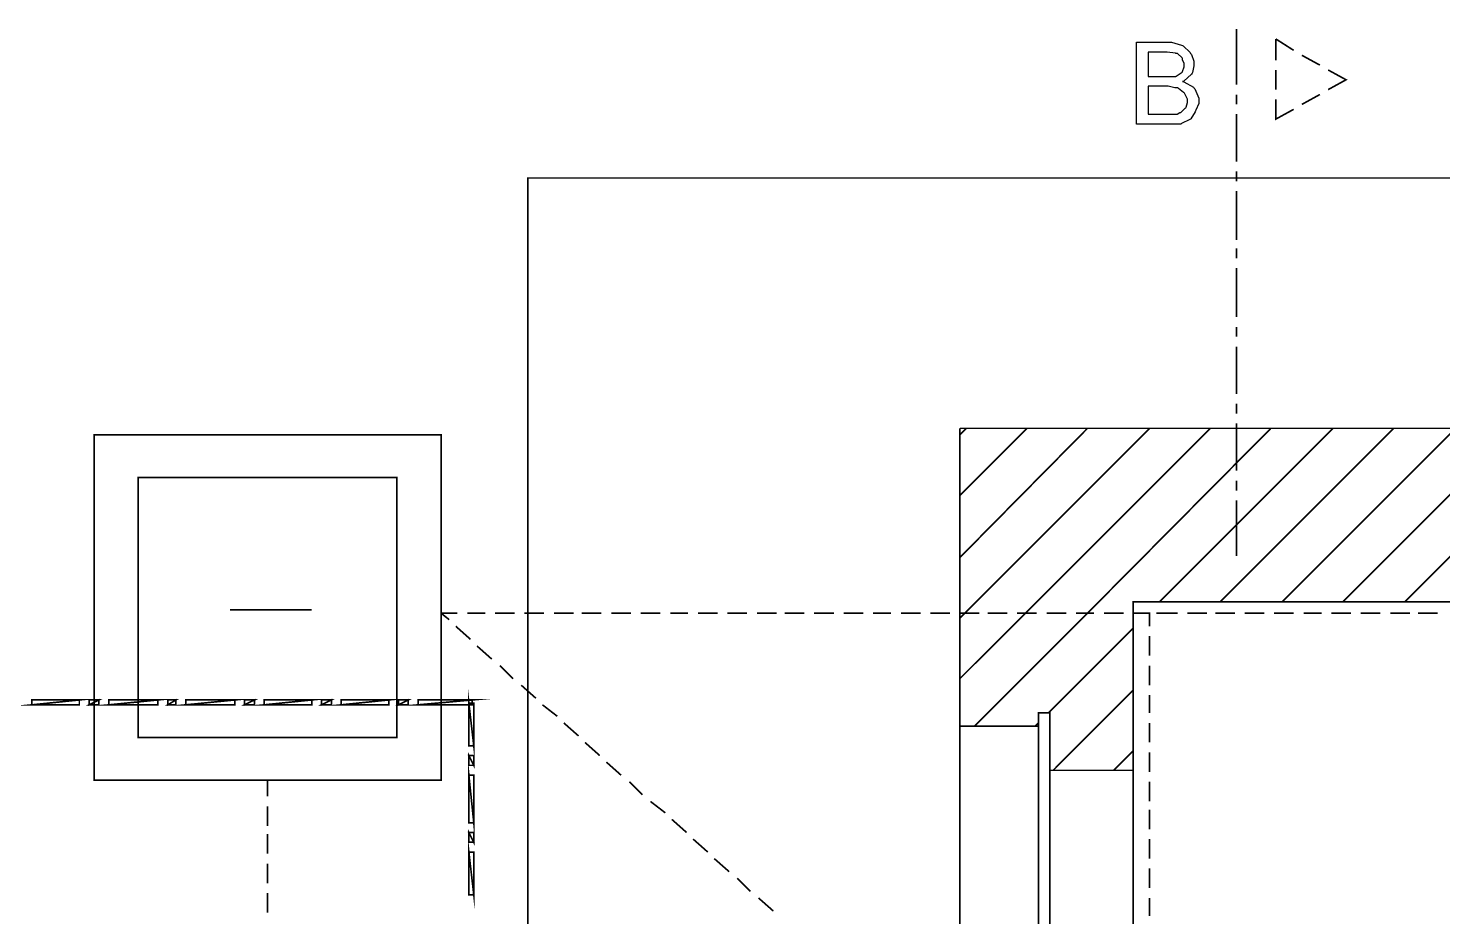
# Model space of a CAD drawing. Extents: x 219 to 1226, y 175 to 465.
# Drawn here: x 628.48 to 665.13, y 313.52 to 336.54 of the extents above; entities that cross this region are included whole.
import ezdxf

# ---------------------------------------------------------------- set-up
doc = ezdxf.new("R2010")
doc.units = 0
doc.header["$MEASUREMENT"] = 0
doc.layers.add('C00-00-00-BLACK', color=7, linetype='Continuous')

msp = doc.modelspace()

# ---------------------------------------------------------------- linework, layer by layer
at = {"layer": 'C00-00-00-BLACK', "const_width": 0.0423}
for points in [[(659.785, 335.077), (659.785, 336.517)], [(660.805, 336.263), (660.805, 335.712)], [(661.269, 335.967), (660.805, 336.263)], [(661.947, 335.585), (661.481, 335.839)], [(660.805, 335.459), (660.805, 334.95)], [(662.162, 334.95), (662.626, 335.205), (662.162, 335.459)], [(659.785, 334.567), (659.785, 334.823)], [(660.805, 334.694), (660.805, 334.185), (661.269, 334.44)], [(661.481, 334.567), (661.947, 334.823)], [(659.785, 333.086), (659.785, 334.314)], [(659.785, 332.574), (659.785, 332.831)], [(659.785, 331.05), (659.785, 332.321)], [(659.785, 330.582), (659.785, 330.839)], [(659.785, 329.058), (659.785, 330.328)], [(659.785, 328.548), (659.785, 328.804)], [(659.785, 327.066), (659.785, 328.294)], [(659.785, 326.555), (659.785, 326.811)], [(659.785, 325.074), (659.785, 326.302)], [(681.67, 257.804), (657.579, 257.804), (652.618, 257.804), (652.618, 326.175)], [(652.618, 326.175), (692.993, 326.175), (692.993, 257.804), (683.068, 257.804)], [(652.618, 326.005), (652.787, 326.175)], [(652.618, 324.436), (654.357, 326.175)], [(652.618, 322.827), (655.925, 326.175)], [(652.618, 321.258), (652.745, 321.385), (657.536, 326.175)], [(652.618, 319.69), (654.314, 321.385), (659.106, 326.175)], [(653, 318.459), (655.925, 321.385), (660.677, 326.175)], [(657.794, 321.681), (662.289, 326.175)], [(659.362, 321.681), (663.857, 326.175)], [(660.973, 321.681), (665.469, 326.175)], [(662.543, 321.681), (667.037, 326.175)], [(664.153, 321.681), (668.311, 325.836)], [(659.785, 324.562), (659.785, 324.82)], [(659.785, 322.87), (659.785, 324.309)], [(633.703, 321.47), (635.822, 321.47)], [(670.557, 257.804), (670.557, 262.296), (657.113, 262.296), (657.113, 321.681), (688.498, 321.681), (688.498, 262.296), (685.148, 262.296), (685.148, 257.804)], [(639.598, 321.385), (639.175, 321.385)], [(639.386, 321.217), (639.175, 321.385)], [(640.318, 321.385), (639.852, 321.385)], [(641.082, 321.385), (640.574, 321.385)], [(641.844, 321.385), (641.336, 321.385)], [(642.609, 321.385), (642.101, 321.385)], [(643.328, 321.385), (642.82, 321.385)], [(644.093, 321.385), (643.585, 321.385)], [(644.858, 321.385), (644.347, 321.385)], [(645.577, 321.385), (645.112, 321.385)], [(646.342, 321.385), (645.831, 321.385)], [(647.104, 321.385), (646.596, 321.385)], [(647.869, 321.385), (647.358, 321.385)], [(648.588, 321.385), (648.08, 321.385)], [(649.353, 321.385), (648.842, 321.385)], [(650.115, 321.385), (649.607, 321.385)], [(650.837, 321.385), (650.369, 321.385)], [(651.599, 321.385), (651.091, 321.385)], [(652.364, 321.385), (651.853, 321.385)], [(653.127, 321.385), (652.618, 321.385)], [(653.848, 321.385), (653.337, 321.385)], [(654.611, 321.385), (654.102, 321.385)], [(655.375, 321.385), (654.864, 321.385)], [(656.095, 321.385), (655.629, 321.385)], [(656.86, 321.385), (656.351, 321.385)], [(657.536, 321.047), (657.536, 321.385), (657.113, 321.385)], [(658.259, 321.385), (657.706, 321.385)], [(659.02, 321.385), (658.513, 321.385)], [(659.744, 321.385), (659.235, 321.385)], [(660.506, 321.385), (659.997, 321.385)], [(661.269, 321.385), (660.762, 321.385)], [(661.99, 321.385), (661.524, 321.385)], [(662.755, 321.385), (662.246, 321.385)], [(663.517, 321.385), (663.008, 321.385)], [(664.28, 321.385), (663.773, 321.385)], [(665.004, 321.385), (664.492, 321.385)], [(639.937, 320.708), (639.555, 321.047)], [(654.909, 318.801), (657.113, 321.004)], [(657.536, 320.282), (657.536, 320.792)], [(640.487, 320.197), (640.105, 320.536)], [(641.04, 319.69), (640.701, 320.027)], [(657.536, 319.52), (657.536, 320.027)], [(641.632, 319.181), (641.252, 319.52)], [(655.036, 317.315), (657.113, 319.394)], [(657.536, 318.801), (657.536, 319.265)], [(639.978, 319.138), (639.978, 319.012)], [(642.186, 318.715), (641.802, 319.012)], [(642.736, 318.206), (642.354, 318.543)], [(654.568, 318.459), (654.653, 318.543)], [(657.536, 318.036), (657.536, 318.543)], [(654.653, 318.459), (652.618, 318.459)], [(643.286, 317.697), (642.905, 318.036)], [(656.606, 317.315), (657.113, 317.824)], [(657.536, 317.274), (657.536, 317.781)], [(643.84, 317.189), (643.458, 317.528)], [(634.677, 317.062), (634.677, 316.639)], [(654.952, 317.315), (657.113, 317.315)], [(644.39, 316.681), (644.051, 317.019)], [(657.536, 316.509), (657.536, 317.019)], [(634.677, 316.383), (634.677, 315.874)], [(644.985, 316.213), (644.601, 316.509)], [(645.535, 315.705), (645.154, 316.044)], [(657.536, 315.79), (657.536, 316.297)], [(634.677, 315.662), (634.677, 315.155)], [(646.086, 315.197), (645.704, 315.535)], [(657.536, 315.028), (657.536, 315.535)], [(634.677, 314.9), (634.677, 314.39)], [(646.639, 314.689), (646.254, 315.028)], [(647.189, 314.178), (646.85, 314.52)], [(657.536, 314.263), (657.536, 314.773)], [(634.677, 314.136), (634.677, 313.628)], [(640.021, 314.093), (639.895, 314.093)], [(647.784, 313.67), (647.401, 314.008)], [(657.536, 313.544), (657.536, 314.008)]]:
    msp.add_lwpolyline(points, dxfattribs=at)
at = {"layer": 'C00-00-00-BLACK'}
for points in [[(657.199, 334.058), (657.199, 336.178), (658.005, 336.178), (658.1, 336.178), (658.364, 336.105), (658.386, 336.094), (658.407, 336.084), (658.586, 335.913), (658.597, 335.882), (658.618, 335.861), (658.683, 335.687), (658.683, 335.628), (658.683, 335.565), (658.65, 335.395), (658.64, 335.373), (658.618, 335.352), (658.418, 335.173), (658.386, 335.162), (658.418, 335.153), (658.671, 335.015), (658.683, 334.993), (658.703, 334.972), (658.809, 334.732), (658.809, 334.651), (658.809, 334.588), (658.734, 334.42), (658.724, 334.398), (658.713, 334.377), (658.607, 334.196), (658.597, 334.185), (658.575, 334.176), (658.364, 334.069), (658.344, 334.058), (658.258, 334.058), (658.068, 334.058), (658.005, 334.058), (657.199, 334.058)], [(657.495, 335.289), (657.92, 335.289), (657.993, 335.289), (658.16, 335.289), (658.217, 335.289), (658.227, 335.3), (658.375, 335.406), (658.386, 335.416), (658.386, 335.416), (658.428, 335.544), (658.428, 335.585), (658.428, 335.628), (658.386, 335.723), (658.386, 335.755), (658.375, 335.777), (658.256, 335.882), (658.217, 335.882), (658.206, 335.893), (657.991, 335.924), (657.92, 335.924), (657.495, 335.924), (657.495, 335.289)], [(657.495, 334.314), (658.005, 334.314), (658.057, 334.314), (658.177, 334.314), (658.217, 334.314), (658.248, 334.314), (658.319, 334.355), (658.344, 334.355), (658.353, 334.366), (658.459, 334.472), (658.47, 334.481), (658.48, 334.493), (658.513, 334.613), (658.513, 334.651), (658.513, 334.705), (658.437, 334.856), (658.428, 334.866), (658.417, 334.877), (658.28, 334.983), (658.259, 334.993), (658.185, 334.993), (658.017, 335.036), (657.962, 335.036), (657.495, 335.036), (657.495, 334.314)], [(628.57, 319.138), (628.57, 319.012), (629.8, 319.138), (628.57, 319.138)], [(628.57, 319.012), (629.8, 319.138), (629.8, 319.012), (628.57, 319.012)], [(630.054, 319.138), (630.054, 319.012), (630.309, 319.138), (630.054, 319.138)], [(630.054, 319.012), (630.309, 319.138), (630.309, 319.012), (630.054, 319.012)], [(630.565, 319.138), (630.565, 319.012), (631.837, 319.138), (630.565, 319.138)], [(630.565, 319.012), (631.837, 319.138), (631.837, 319.012), (630.565, 319.012)], [(632.092, 319.138), (632.092, 319.012), (632.303, 319.138), (632.092, 319.138)], [(632.092, 319.012), (632.303, 319.138), (632.303, 319.012), (632.092, 319.012)], [(632.558, 319.138), (632.558, 319.012), (633.83, 319.138), (632.558, 319.138)], [(632.558, 319.012), (633.83, 319.138), (633.83, 319.012), (632.558, 319.012)], [(634.083, 319.138), (634.083, 319.012), (634.338, 319.138), (634.083, 319.138)], [(634.083, 319.012), (634.338, 319.138), (634.338, 319.012), (634.083, 319.012)], [(634.592, 319.138), (634.592, 319.012), (635.822, 319.138), (634.592, 319.138)], [(634.592, 319.012), (635.822, 319.138), (635.822, 319.012), (634.592, 319.012)], [(636.076, 319.138), (636.076, 319.012), (636.331, 319.138), (636.076, 319.138)], [(636.076, 319.012), (636.331, 319.138), (636.331, 319.012), (636.076, 319.012)], [(636.587, 319.138), (636.587, 319.012), (637.818, 319.138), (636.587, 319.138)], [(636.587, 319.012), (637.818, 319.138), (637.818, 319.012), (636.587, 319.012)], [(638.071, 319.138), (638.071, 319.012), (638.325, 319.138), (638.071, 319.138)], [(638.071, 319.012), (638.325, 319.138), (638.325, 319.012), (638.071, 319.012)], [(638.58, 319.138), (638.58, 319.012), (639.978, 319.138), (638.58, 319.138)], [(638.58, 319.012), (639.978, 319.138), (639.978, 319.012), (638.58, 319.012)], [(640.021, 319.054), (639.895, 319.054), (640.021, 317.951), (640.021, 319.054)], [(639.895, 319.054), (640.021, 317.951), (639.895, 317.951), (639.895, 319.054)], [(640.021, 317.697), (639.895, 317.697), (640.021, 317.444), (640.021, 317.697)], [(639.895, 317.697), (640.021, 317.444), (639.895, 317.444), (639.895, 317.697)], [(640.021, 317.189), (639.895, 317.189), (640.021, 315.958), (640.021, 317.189)], [(639.895, 317.189), (640.021, 315.958), (639.895, 315.958), (639.895, 317.189)], [(640.021, 315.705), (639.895, 315.705), (640.021, 315.451), (640.021, 315.705)], [(639.895, 315.705), (640.021, 315.451), (639.895, 315.451), (639.895, 315.705)], [(640.021, 315.197), (639.895, 315.197), (640.021, 314.093), (640.021, 315.197)], [(639.895, 315.197), (640.021, 314.093), (639.895, 314.093), (639.895, 315.197)]]:
    msp.add_lwpolyline(points, close=True, dxfattribs=at)
at = {"layer": 'C00-00-00-BLACK', "const_width": 0.0423}
for points in [[(641.421, 248.773), (641.421, 332.66), (704.191, 332.66), (704.191, 248.773), (641.421, 248.773)], [(639.175, 317.062), (630.181, 317.062), (630.181, 326.005), (639.175, 326.005), (639.175, 317.062)], [(638.029, 318.163), (631.327, 318.163), (631.327, 324.904), (638.029, 324.904), (638.029, 318.163)], [(639.895, 319.054), (640.021, 317.951), (639.895, 317.951), (639.895, 319.054)], [(628.57, 319.012), (629.8, 319.138), (629.8, 319.012), (628.57, 319.012)], [(628.57, 319.138), (628.57, 319.012), (629.8, 319.138), (628.57, 319.138)], [(630.054, 319.012), (630.309, 319.138), (630.309, 319.012), (630.054, 319.012)], [(630.054, 319.138), (630.054, 319.012), (630.309, 319.138), (630.054, 319.138)], [(630.565, 319.012), (631.837, 319.138), (631.837, 319.012), (630.565, 319.012)], [(630.565, 319.138), (630.565, 319.012), (631.837, 319.138), (630.565, 319.138)], [(632.092, 319.012), (632.303, 319.138), (632.303, 319.012), (632.092, 319.012)], [(632.092, 319.138), (632.092, 319.012), (632.303, 319.138), (632.092, 319.138)], [(632.558, 319.012), (633.83, 319.138), (633.83, 319.012), (632.558, 319.012)], [(632.558, 319.138), (632.558, 319.012), (633.83, 319.138), (632.558, 319.138)], [(634.083, 319.012), (634.338, 319.138), (634.338, 319.012), (634.083, 319.012)], [(634.083, 319.138), (634.083, 319.012), (634.338, 319.138), (634.083, 319.138)], [(634.592, 319.012), (635.822, 319.138), (635.822, 319.012), (634.592, 319.012)], [(634.592, 319.138), (634.592, 319.012), (635.822, 319.138), (634.592, 319.138)], [(636.076, 319.012), (636.331, 319.138), (636.331, 319.012), (636.076, 319.012)], [(636.076, 319.138), (636.076, 319.012), (636.331, 319.138), (636.076, 319.138)], [(636.587, 319.012), (637.818, 319.138), (637.818, 319.012), (636.587, 319.012)], [(636.587, 319.138), (636.587, 319.012), (637.818, 319.138), (636.587, 319.138)], [(638.071, 319.012), (638.325, 319.138), (638.325, 319.012), (638.071, 319.012)], [(638.071, 319.138), (638.071, 319.012), (638.325, 319.138), (638.071, 319.138)], [(638.58, 319.012), (639.978, 319.138), (639.978, 319.012), (638.58, 319.012)], [(638.58, 319.138), (638.58, 319.012), (639.978, 319.138), (638.58, 319.138)], [(640.021, 319.054), (639.895, 319.054), (640.021, 317.951), (640.021, 319.054)], [(654.952, 286.626), (654.653, 286.626), (654.653, 318.801), (654.952, 318.801), (654.952, 286.626)], [(639.895, 317.697), (640.021, 317.444), (639.895, 317.444), (639.895, 317.697)], [(640.021, 317.697), (639.895, 317.697), (640.021, 317.444), (640.021, 317.697)], [(639.895, 317.189), (640.021, 315.958), (639.895, 315.958), (639.895, 317.189)], [(640.021, 317.189), (639.895, 317.189), (640.021, 315.958), (640.021, 317.189)], [(640.021, 315.705), (639.895, 315.705), (640.021, 315.451), (640.021, 315.705)], [(639.895, 315.705), (640.021, 315.451), (639.895, 315.451), (639.895, 315.705)], [(639.895, 315.197), (640.021, 314.093), (639.895, 314.093), (639.895, 315.197)], [(640.021, 315.197), (639.895, 315.197), (640.021, 314.093), (640.021, 315.197)]]:
    msp.add_lwpolyline(points, close=True, dxfattribs=at)

doc.saveas('drawing.dxf')
